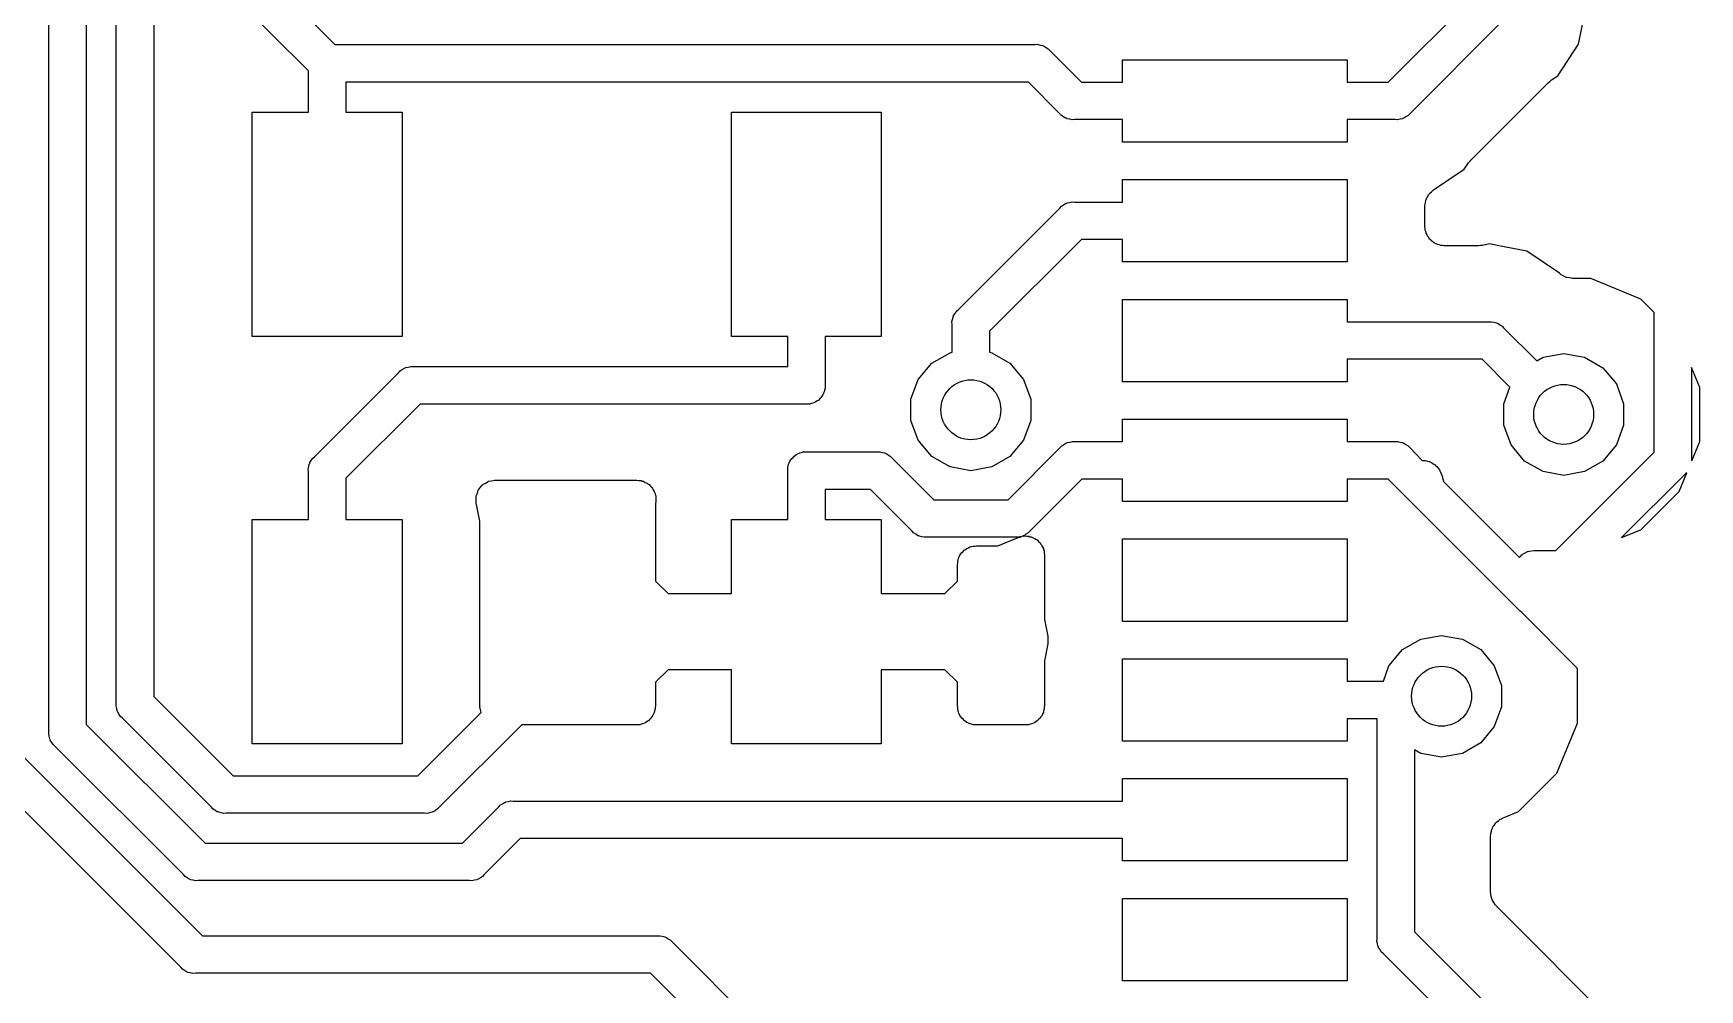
# Model space of a CAD drawing. Extents: x 10 to 287, y -200 to -10.
# Drawn here: x 139.31 to 150.44, y -114.75 to -108.36 of the extents above; entities that cross this region are included whole.
import ezdxf

# ---------------------------------------------------------------- set-up
doc = ezdxf.new("R2010")
doc.units = 0
doc.header["$MEASUREMENT"] = 0
doc.layers.add('BLACK', color=7, linetype='CONTINUOUS')

msp = doc.modelspace()

# ---------------------------------------------------------------- linework, layer by layer
at = {"layer": 'BLACK', "linetype": 'CONTINUOUS'}
for p, q in [((139.417, -113.024), (139.417, -100.059)), ((139.667, -100.105), (139.667, -112.978)), ((139.867, -112.837), (139.867, -101.689)), ((140.117, -101.735), (140.117, -112.791)), ((140.575, -107.686), (141.327, -108.438)), ((141.15, -108.614), (140.365, -107.83)), ((148.359, -108.689), (148.91, -108.138)), ((149.631, -108.436), (149.67, -108.239)), ((149.12, -108.282), (148.503, -108.899)), ((141.327, -108.438), (146.003, -108.438)), ((146.003, -108.438), (146.019, -108.436)), ((146.019, -108.436), (146.035, -108.441)), ((146.035, -108.441), (146.052, -108.443)), ((146.052, -108.443), (146.057, -108.446)), ((146.057, -108.446), (146.062, -108.448)), ((146.062, -108.448), (146.076, -108.457)), ((146.076, -108.457), (146.09, -108.465)), ((146.09, -108.465), (146.101, -108.478)), ((149.491, -108.646), (149.631, -108.436)), ((146.101, -108.478), (146.311, -108.689)), ((146.585, -108.689), (146.585, -108.539)), ((146.585, -108.539), (148.085, -108.539)), ((148.085, -108.539), (148.085, -108.689)), ((141.15, -108.888), (141.15, -108.614)), ((145.957, -108.688), (141.4, -108.688)), ((141.4, -108.688), (141.4, -108.888)), ((146.167, -108.899), (145.957, -108.688)), ((146.311, -108.689), (146.585, -108.689)), ((148.085, -108.689), (148.359, -108.689)), ((148.911, -109.209), (149.43, -108.69)), ((149.43, -108.69), (149.44, -108.683)), ((149.44, -108.683), (149.449, -108.674)), ((149.449, -108.674), (149.491, -108.646)), ((140.775, -110.388), (140.775, -108.888)), ((140.775, -108.888), (141.15, -108.888)), ((141.4, -108.888), (141.775, -108.888)), ((141.775, -108.888), (141.775, -110.388)), ((143.975, -110.388), (143.975, -108.888)), ((143.975, -108.888), (144.975, -108.888)), ((144.975, -108.888), (144.975, -110.388)), ((146.178, -108.911), (146.167, -108.899)), ((146.192, -108.92), (146.178, -108.911)), ((148.492, -108.911), (148.478, -108.92)), ((148.503, -108.899), (148.492, -108.911)), ((146.206, -108.929), (146.192, -108.92)), ((146.211, -108.93), (146.206, -108.929)), ((146.216, -108.933), (146.211, -108.93)), ((146.233, -108.936), (146.216, -108.933)), ((146.249, -108.94), (146.233, -108.936)), ((146.265, -108.939), (146.249, -108.94)), ((146.585, -108.939), (146.265, -108.939)), ((146.585, -109.089), (146.585, -108.939)), ((148.405, -108.939), (148.085, -108.939)), ((148.085, -108.939), (148.085, -109.089)), ((148.421, -108.94), (148.405, -108.939)), ((148.437, -108.936), (148.421, -108.94)), ((148.454, -108.933), (148.437, -108.936)), ((148.459, -108.93), (148.454, -108.933)), ((148.464, -108.929), (148.459, -108.93)), ((148.478, -108.92), (148.464, -108.929)), ((148.085, -109.089), (146.585, -109.089)), ((148.867, -109.27), (148.895, -109.228)), ((148.895, -109.228), (148.904, -109.219)), ((148.904, -109.219), (148.911, -109.209)), ((146.585, -109.489), (146.585, -109.339)), ((146.585, -109.339), (148.085, -109.339)), ((148.085, -109.339), (148.085, -109.889)), ((148.662, -109.407), (148.867, -109.27)), ((148.611, -109.477), (148.612, -109.473)), ((148.612, -109.473), (148.613, -109.469)), ((148.613, -109.469), (148.622, -109.454)), ((148.622, -109.454), (148.63, -109.438)), ((148.63, -109.438), (148.633, -109.435)), ((148.633, -109.435), (148.635, -109.431)), ((148.635, -109.431), (148.649, -109.42)), ((148.649, -109.42), (148.662, -109.407)), ((145.489, -110.208), (146.167, -109.529)), ((146.167, -109.529), (146.178, -109.517)), ((146.178, -109.517), (146.192, -109.508)), ((146.192, -109.508), (146.206, -109.499)), ((146.206, -109.499), (146.211, -109.498)), ((146.211, -109.498), (146.216, -109.495)), ((146.216, -109.495), (146.233, -109.492)), ((146.233, -109.492), (146.249, -109.488)), ((146.249, -109.488), (146.265, -109.489)), ((146.265, -109.489), (146.585, -109.489)), ((148.605, -109.513), (148.609, -109.495)), ((148.605, -109.654), (148.605, -109.513)), ((148.609, -109.495), (148.611, -109.477)), ((148.607, -109.665), (148.605, -109.654)), ((148.607, -109.676), (148.607, -109.665)), ((148.611, -109.686), (148.607, -109.676)), ((148.613, -109.697), (148.611, -109.686)), ((148.619, -109.707), (148.613, -109.697)), ((146.311, -109.739), (145.698, -110.352)), ((146.585, -109.739), (146.311, -109.739)), ((146.585, -109.889), (146.585, -109.739)), ((148.622, -109.718), (148.619, -109.707)), ((148.63, -109.726), (148.622, -109.718)), ((148.635, -109.736), (148.63, -109.726)), ((148.644, -109.743), (148.635, -109.736)), ((148.651, -109.751), (148.644, -109.743)), ((148.66, -109.757), (148.651, -109.751)), ((148.669, -109.764), (148.66, -109.757)), ((148.679, -109.768), (148.669, -109.764)), ((148.689, -109.773), (148.679, -109.768)), ((148.7, -109.775), (148.689, -109.773)), ((148.71, -109.779), (148.7, -109.775)), ((148.721, -109.779), (148.71, -109.779)), ((148.732, -109.781), (148.721, -109.779)), ((148.963, -109.781), (148.732, -109.781)), ((148.976, -109.779), (148.963, -109.781)), ((148.988, -109.779), (148.976, -109.779)), ((149.038, -109.769), (148.988, -109.779)), ((149.088, -109.779), (149.038, -109.769)), ((149.285, -109.818), (149.088, -109.779)), ((149.088, -109.779), (149.088, -109.779)), ((148.085, -109.889), (146.585, -109.889)), ((149.504, -109.964), (149.285, -109.818)), ((149.509, -109.97), (149.504, -109.964)), ((149.512, -109.972), (149.509, -109.97)), ((149.515, -109.975), (149.512, -109.972)), ((149.531, -109.983), (149.515, -109.975)), ((149.547, -109.992), (149.531, -109.983)), ((149.551, -109.992), (149.547, -109.992)), ((149.555, -109.994), (149.551, -109.992)), ((149.573, -109.996), (149.555, -109.994)), ((149.59, -109.999), (149.573, -109.996)), ((149.712, -109.999), (149.59, -109.999)), ((150.046, -110.138), (149.712, -109.999)), ((146.585, -110.689), (146.585, -110.139)), ((146.585, -110.139), (148.085, -110.139)), ((148.085, -110.139), (148.085, -110.289)), ((150.135, -110.227), (150.046, -110.138)), ((145.454, -110.257), (145.457, -110.252)), ((145.457, -110.252), (145.458, -110.247)), ((145.458, -110.247), (145.468, -110.233)), ((145.468, -110.233), (145.476, -110.219)), ((145.476, -110.219), (145.489, -110.208)), ((150.135, -111.16), (150.135, -110.227)), ((145.447, -110.289), (145.451, -110.273)), ((145.448, -110.306), (145.447, -110.289)), ((145.448, -110.492), (145.448, -110.306)), ((145.451, -110.273), (145.454, -110.257)), ((145.698, -110.352), (145.698, -110.492)), ((148.085, -110.289), (149.033, -110.289)), ((149.033, -110.289), (149.049, -110.288)), ((149.049, -110.288), (149.065, -110.292)), ((149.065, -110.292), (149.082, -110.295)), ((149.082, -110.295), (149.086, -110.298)), ((149.086, -110.298), (149.092, -110.299)), ((149.092, -110.299), (149.105, -110.308)), ((149.105, -110.308), (149.12, -110.317)), ((149.12, -110.317), (149.13, -110.329)), ((149.13, -110.329), (149.351, -110.55)), ((141.775, -110.388), (140.775, -110.388)), ((144.35, -110.388), (143.975, -110.388)), ((144.35, -110.588), (144.35, -110.388)), ((144.975, -110.388), (144.6, -110.388)), ((144.6, -110.388), (144.6, -110.735)), ((141.817, -110.591), (141.833, -110.587)), ((141.833, -110.587), (141.85, -110.588)), ((145.222, -110.673), (145.312, -110.565)), ((145.312, -110.565), (145.434, -110.495)), ((145.434, -110.495), (145.448, -110.492)), ((145.698, -110.492), (145.712, -110.495)), ((145.712, -110.495), (145.834, -110.565)), ((145.834, -110.565), (145.925, -110.673)), ((148.986, -110.539), (148.085, -110.539)), ((148.085, -110.539), (148.085, -110.689)), ((149.172, -110.725), (148.986, -110.539)), ((149.351, -110.55), (149.393, -110.526)), ((149.393, -110.526), (149.531, -110.501)), ((149.531, -110.501), (149.67, -110.526)), ((149.67, -110.526), (149.793, -110.596)), ((141.19, -111.19), (141.752, -110.629)), ((141.752, -110.629), (141.763, -110.616)), ((141.763, -110.616), (141.777, -110.608)), ((141.777, -110.608), (141.791, -110.598)), ((141.791, -110.598), (141.796, -110.597)), ((141.796, -110.597), (141.801, -110.594)), ((141.801, -110.594), (141.817, -110.591)), ((141.85, -110.588), (144.35, -110.588)), ((145.173, -110.806), (145.222, -110.673)), ((145.925, -110.673), (145.973, -110.806)), ((148.085, -110.689), (146.585, -110.689)), ((149.793, -110.596), (149.883, -110.704)), ((150.439, -110.727), (150.385, -110.595)), ((150.385, -110.595), (150.385, -111.206)), ((144.564, -110.802), (144.557, -110.811)), ((144.572, -110.795), (144.564, -110.802)), ((144.578, -110.785), (144.572, -110.795)), ((144.585, -110.777), (144.578, -110.785)), ((144.589, -110.766), (144.585, -110.777)), ((144.594, -110.757), (144.589, -110.766)), ((144.596, -110.746), (144.594, -110.757)), ((144.6, -110.735), (144.596, -110.746)), ((145.173, -110.947), (145.173, -110.806)), ((145.973, -110.806), (145.973, -110.947)), ((149.131, -110.837), (149.172, -110.725)), ((149.883, -110.704), (149.931, -110.837)), ((150.439, -111.088), (150.439, -110.727)), ((141.896, -110.838), (141.4, -111.334)), ((144.497, -110.838), (141.896, -110.838)), ((144.507, -110.835), (144.497, -110.838)), ((144.518, -110.833), (144.507, -110.835)), ((144.528, -110.827), (144.518, -110.833)), ((144.538, -110.823), (144.528, -110.827)), ((144.547, -110.816), (144.538, -110.823)), ((144.557, -110.811), (144.547, -110.816)), ((149.131, -110.978), (149.131, -110.837)), ((149.931, -110.837), (149.931, -110.978)), ((145.222, -111.08), (145.173, -110.947)), ((145.973, -110.947), (145.925, -111.08)), ((146.585, -111.089), (146.585, -110.939)), ((146.585, -110.939), (148.085, -110.939)), ((148.085, -110.939), (148.085, -111.089)), ((149.18, -111.11), (149.131, -110.978)), ((149.931, -110.978), (149.883, -111.11)), ((145.312, -111.188), (145.222, -111.08)), ((145.822, -111.477), (146.169, -111.129)), ((145.925, -111.08), (145.834, -111.188)), ((146.169, -111.129), (146.18, -111.117)), ((146.18, -111.117), (146.194, -111.108)), ((146.194, -111.108), (146.208, -111.099)), ((146.208, -111.099), (146.213, -111.098)), ((146.213, -111.098), (146.218, -111.095)), ((146.218, -111.095), (146.235, -111.092)), ((146.235, -111.092), (146.251, -111.088)), ((146.251, -111.088), (146.267, -111.089)), ((146.267, -111.089), (146.585, -111.089)), ((148.085, -111.089), (148.405, -111.089)), ((148.405, -111.089), (148.421, -111.088)), ((148.421, -111.088), (148.437, -111.092)), ((148.437, -111.092), (148.454, -111.095)), ((148.454, -111.095), (148.459, -111.098)), ((148.459, -111.098), (148.464, -111.099)), ((148.464, -111.099), (148.478, -111.108)), ((148.478, -111.108), (148.492, -111.117)), ((148.492, -111.117), (148.503, -111.129)), ((148.503, -111.129), (148.587, -111.214)), ((149.27, -111.219), (149.18, -111.11)), ((149.883, -111.11), (149.793, -111.219)), ((150.386, -111.217), (150.439, -111.088)), ((141.153, -111.256), (141.156, -111.239)), ((141.156, -111.239), (141.159, -111.234)), ((141.159, -111.234), (141.16, -111.229)), ((141.16, -111.229), (141.169, -111.215)), ((141.169, -111.215), (141.178, -111.201)), ((141.178, -111.201), (141.19, -111.19)), ((144.35, -111.261), (144.354, -111.25)), ((144.354, -111.25), (144.356, -111.239)), ((144.356, -111.239), (144.361, -111.23)), ((144.361, -111.23), (144.365, -111.219)), ((144.365, -111.219), (144.372, -111.211)), ((144.372, -111.211), (144.378, -111.201)), ((144.378, -111.201), (144.386, -111.194)), ((144.386, -111.194), (144.393, -111.185)), ((144.393, -111.185), (144.403, -111.18)), ((144.403, -111.18), (144.412, -111.173)), ((144.412, -111.173), (144.422, -111.169)), ((144.422, -111.169), (144.432, -111.163)), ((144.432, -111.163), (144.443, -111.161)), ((144.443, -111.161), (144.453, -111.158)), ((144.453, -111.158), (144.948, -111.158)), ((144.948, -111.158), (144.965, -111.156)), ((144.965, -111.156), (144.981, -111.161)), ((144.981, -111.161), (144.997, -111.163)), ((144.997, -111.163), (145.002, -111.166)), ((145.002, -111.166), (145.008, -111.168)), ((145.008, -111.168), (145.021, -111.177)), ((145.021, -111.177), (145.035, -111.185)), ((145.035, -111.185), (145.046, -111.198)), ((145.046, -111.198), (145.325, -111.477)), ((145.434, -111.258), (145.312, -111.188)), ((145.834, -111.188), (145.712, -111.258)), ((148.587, -111.214), (148.591, -111.214)), ((148.591, -111.214), (148.599, -111.215)), ((148.599, -111.215), (148.607, -111.215)), ((148.607, -111.215), (148.621, -111.219)), ((148.621, -111.219), (148.634, -111.222)), ((148.634, -111.222), (148.642, -111.226)), ((148.642, -111.226), (148.649, -111.228)), ((148.649, -111.228), (148.66, -111.237)), ((148.66, -111.237), (148.672, -111.244)), ((148.672, -111.244), (148.678, -111.25)), ((148.678, -111.25), (148.684, -111.255)), ((149.393, -111.289), (149.27, -111.219)), ((149.479, -111.815), (150.135, -111.16)), ((149.793, -111.219), (149.67, -111.289)), ((150.385, -111.206), (150.386, -111.217)), ((141.149, -111.272), (141.153, -111.256)), ((141.15, -111.288), (141.149, -111.272)), ((141.15, -111.608), (141.15, -111.288)), ((141.4, -111.334), (141.4, -111.608)), ((142.314, -111.376), (142.332, -111.366)), ((142.332, -111.366), (142.35, -111.355)), ((142.35, -111.355), (142.351, -111.355)), ((142.351, -111.355), (142.352, -111.354)), ((142.352, -111.354), (142.373, -111.35)), ((142.373, -111.35), (142.393, -111.346)), ((142.393, -111.346), (142.394, -111.347)), ((142.394, -111.347), (142.396, -111.346)), ((142.396, -111.346), (143.343, -111.346)), ((143.343, -111.346), (143.357, -111.349)), ((143.357, -111.349), (143.371, -111.349)), ((143.371, -111.349), (143.379, -111.353)), ((143.379, -111.353), (143.387, -111.354)), ((143.387, -111.354), (143.399, -111.361)), ((143.399, -111.361), (143.412, -111.366)), ((143.412, -111.366), (143.418, -111.372)), ((144.35, -111.305), (144.35, -111.261)), ((144.35, -111.608), (144.35, -111.305)), ((144.35, -111.305), (144.35, -111.305)), ((145.573, -111.283), (145.434, -111.258)), ((145.712, -111.258), (145.573, -111.283)), ((146.313, -111.339), (145.966, -111.686)), ((146.585, -111.339), (146.313, -111.339)), ((146.585, -111.489), (146.585, -111.339)), ((148.359, -111.339), (148.085, -111.339)), ((148.085, -111.339), (148.085, -111.489)), ((149.24, -112.22), (148.359, -111.339)), ((148.684, -111.255), (148.692, -111.267)), ((148.692, -111.267), (148.701, -111.278)), ((148.701, -111.278), (148.704, -111.285)), ((148.704, -111.285), (148.708, -111.292)), ((148.708, -111.292), (148.721, -111.324)), ((148.721, -111.324), (148.723, -111.334)), ((148.723, -111.334), (148.727, -111.343)), ((148.727, -111.343), (148.728, -111.355)), ((148.728, -111.355), (148.728, -111.355)), ((148.728, -111.355), (149.236, -111.863)), ((149.531, -111.314), (149.393, -111.289)), ((149.67, -111.289), (149.531, -111.314)), ((150.344, -111.304), (149.918, -111.73)), ((150.301, -111.422), (150.353, -111.297)), ((150.353, -111.297), (150.344, -111.304)), ((142.27, -111.454), (142.271, -111.453)), ((142.271, -111.475), (142.27, -111.454)), ((142.271, -111.451), (142.278, -111.432)), ((142.271, -111.453), (142.271, -111.451)), ((142.271, -111.495), (142.271, -111.475)), ((142.278, -111.432), (142.284, -111.412)), ((142.284, -111.412), (142.285, -111.411)), ((142.285, -111.411), (142.286, -111.41)), ((142.286, -111.41), (142.299, -111.394)), ((142.299, -111.394), (142.312, -111.378)), ((142.312, -111.378), (142.313, -111.377)), ((142.313, -111.377), (142.314, -111.376)), ((143.418, -111.372), (143.425, -111.376)), ((143.425, -111.376), (143.434, -111.387)), ((143.434, -111.387), (143.444, -111.396)), ((143.444, -111.396), (143.448, -111.403)), ((143.448, -111.403), (143.453, -111.41)), ((143.453, -111.41), (143.458, -111.423)), ((143.458, -111.423), (143.465, -111.435)), ((143.465, -111.435), (143.466, -111.443)), ((143.466, -111.443), (143.469, -111.451)), ((143.469, -111.451), (143.469, -111.465)), ((143.469, -111.465), (143.47, -111.479)), ((144.6, -111.408), (144.6, -111.608)), ((144.902, -111.408), (144.6, -111.408)), ((145.181, -111.686), (144.902, -111.408)), ((145.325, -111.477), (145.822, -111.477)), ((150.046, -111.677), (150.301, -111.422)), ((142.271, -111.497), (142.271, -111.495)), ((142.271, -111.498), (142.271, -111.497)), ((142.295, -111.621), (142.271, -111.498)), ((143.469, -111.495), (143.467, -111.5)), ((143.467, -111.5), (143.467, -112.02)), ((143.47, -111.479), (143.469, -111.487)), ((143.469, -111.487), (143.469, -111.495)), ((148.085, -111.489), (146.585, -111.489)), ((140.775, -113.108), (140.775, -111.608)), ((140.775, -111.608), (141.15, -111.608)), ((141.4, -111.608), (141.775, -111.608)), ((141.775, -111.608), (141.775, -113.108)), ((142.295, -112.857), (142.295, -111.621)), ((143.975, -112.104), (143.975, -111.608)), ((143.975, -111.608), (144.35, -111.608)), ((144.6, -111.608), (144.975, -111.608)), ((144.975, -111.608), (144.975, -112.104)), ((145.191, -111.699), (145.181, -111.686)), ((145.206, -111.707), (145.191, -111.699)), ((145.955, -111.699), (145.941, -111.707)), ((145.966, -111.686), (145.955, -111.699)), ((149.918, -111.73), (150.046, -111.677)), ((145.219, -111.717), (145.206, -111.707)), ((145.225, -111.718), (145.219, -111.717)), ((145.23, -111.721), (145.225, -111.718)), ((145.246, -111.724), (145.23, -111.721)), ((145.262, -111.728), (145.246, -111.724)), ((145.278, -111.727), (145.262, -111.728)), ((145.868, -111.727), (145.278, -111.727)), ((145.528, -111.814), (145.538, -111.809)), ((145.538, -111.809), (145.546, -111.802)), ((145.546, -111.802), (145.557, -111.798)), ((145.557, -111.798), (145.567, -111.792)), ((145.567, -111.792), (145.578, -111.79)), ((145.578, -111.79), (145.588, -111.786)), ((145.588, -111.786), (145.599, -111.786)), ((145.599, -111.786), (145.61, -111.784)), ((145.61, -111.784), (145.754, -111.784)), ((145.754, -111.784), (145.889, -111.729)), ((145.885, -111.728), (145.868, -111.727)), ((145.901, -111.724), (145.885, -111.728)), ((145.889, -111.729), (145.902, -111.726)), ((145.913, -111.722), (145.901, -111.724)), ((145.902, -111.726), (145.913, -111.722)), ((145.922, -111.718), (145.918, -111.721)), ((145.918, -111.721), (145.924, -111.721)), ((145.928, -111.717), (145.922, -111.718)), ((145.924, -111.721), (145.932, -111.719)), ((145.941, -111.707), (145.928, -111.717)), ((145.932, -111.719), (145.946, -111.721)), ((145.946, -111.721), (145.96, -111.721)), ((145.96, -111.721), (145.967, -111.724)), ((145.967, -111.724), (145.976, -111.725)), ((145.976, -111.725), (145.988, -111.731)), ((145.988, -111.731), (146.001, -111.736)), ((146.001, -111.736), (146.007, -111.741)), ((146.007, -111.741), (146.015, -111.745)), ((146.015, -111.745), (146.024, -111.755)), ((146.024, -111.755), (146.035, -111.764)), ((146.035, -111.764), (146.039, -111.772)), ((146.039, -111.772), (146.045, -111.778)), ((146.045, -111.778), (146.05, -111.79)), ((146.05, -111.79), (146.057, -111.802)), ((146.057, -111.802), (146.058, -111.811)), ((146.058, -111.811), (146.062, -111.818)), ((146.585, -112.289), (146.585, -111.739)), ((146.585, -111.739), (148.085, -111.739)), ((148.085, -111.739), (148.085, -112.289)), ((145.483, -111.911), (145.485, -111.901)), ((145.483, -112.02), (145.483, -111.911)), ((145.485, -111.889), (145.489, -111.879)), ((145.485, -111.901), (145.485, -111.889)), ((145.489, -111.879), (145.491, -111.868)), ((145.491, -111.868), (145.496, -111.858)), ((145.496, -111.858), (145.5, -111.848)), ((145.5, -111.848), (145.507, -111.839)), ((145.507, -111.839), (145.513, -111.83)), ((145.513, -111.83), (145.521, -111.823)), ((145.521, -111.823), (145.528, -111.814)), ((146.062, -111.818), (146.062, -111.832)), ((146.062, -111.832), (146.065, -111.846)), ((146.065, -111.846), (146.065, -112.276)), ((149.236, -111.863), (149.241, -111.858)), ((149.241, -111.858), (149.252, -111.845)), ((149.252, -111.845), (149.256, -111.842)), ((149.256, -111.842), (149.26, -111.838)), ((149.26, -111.838), (149.275, -111.831)), ((149.275, -111.831), (149.29, -111.823)), ((149.29, -111.823), (149.295, -111.822)), ((149.295, -111.822), (149.3, -111.82)), ((149.3, -111.82), (149.317, -111.818)), ((149.317, -111.818), (149.333, -111.815)), ((149.333, -111.815), (149.479, -111.815)), ((143.467, -112.02), (143.551, -112.104)), ((145.399, -112.104), (145.483, -112.02)), ((143.551, -112.104), (143.975, -112.104)), ((144.975, -112.104), (145.399, -112.104)), ((149.251, -112.231), (149.24, -112.22)), ((149.621, -112.602), (149.251, -112.231)), ((146.065, -112.276), (146.087, -112.389)), ((148.085, -112.289), (146.585, -112.289)), ((138.5, -112.447), (140.442, -114.389)), ((146.087, -112.439), (146.065, -112.552)), ((146.087, -112.389), (146.087, -112.392)), ((146.087, -112.392), (146.088, -112.395)), ((146.088, -112.433), (146.087, -112.436)), ((146.087, -112.436), (146.087, -112.439)), ((146.088, -112.395), (146.088, -112.414)), ((146.088, -112.414), (146.088, -112.433)), ((148.364, -112.586), (148.455, -112.478)), ((148.455, -112.478), (148.577, -112.407)), ((148.577, -112.407), (148.716, -112.383)), ((148.716, -112.383), (148.855, -112.407)), ((148.855, -112.407), (148.977, -112.478)), ((148.977, -112.478), (149.068, -112.586)), ((146.065, -112.552), (146.065, -112.854)), ((146.585, -113.089), (146.585, -112.539)), ((146.585, -112.539), (148.085, -112.539)), ((148.085, -112.539), (148.085, -112.689)), ((148.327, -112.689), (148.364, -112.586)), ((149.068, -112.586), (149.116, -112.718)), ((140.298, -114.599), (138.29, -112.591)), ((143.551, -112.612), (143.467, -112.696)), ((143.467, -112.696), (143.467, -112.854)), ((143.975, -112.612), (143.551, -112.612)), ((143.975, -113.108), (143.975, -112.612)), ((145.399, -112.612), (144.975, -112.612)), ((144.975, -112.612), (144.975, -113.108)), ((145.483, -112.696), (145.399, -112.612)), ((145.483, -112.854), (145.483, -112.696)), ((148.085, -112.689), (148.327, -112.689)), ((149.624, -112.608), (149.621, -112.602)), ((149.624, -112.97), (149.624, -112.608)), ((140.117, -112.791), (140.647, -113.32)), ((149.116, -112.718), (149.116, -112.86)), ((139.866, -112.854), (139.867, -112.837)), ((139.87, -112.87), (139.866, -112.854)), ((139.873, -112.886), (139.87, -112.87)), ((139.876, -112.891), (139.873, -112.886)), ((139.877, -112.896), (139.876, -112.891)), ((139.887, -112.91), (139.877, -112.896)), ((139.895, -112.924), (139.887, -112.91)), ((141.88, -113.32), (142.303, -112.897)), ((142.296, -112.858), (142.295, -112.857)), ((142.295, -112.86), (142.296, -112.858)), ((142.3, -112.88), (142.295, -112.86)), ((142.303, -112.897), (142.3, -112.88)), ((143.45, -112.917), (143.443, -112.926)), ((143.454, -112.907), (143.45, -112.917)), ((143.459, -112.897), (143.454, -112.907)), ((143.461, -112.886), (143.459, -112.897)), ((143.465, -112.876), (143.461, -112.886)), ((143.467, -112.854), (143.465, -112.865)), ((143.465, -112.865), (143.465, -112.876)), ((145.485, -112.865), (145.483, -112.854)), ((145.485, -112.876), (145.485, -112.865)), ((145.489, -112.886), (145.485, -112.876)), ((145.491, -112.897), (145.489, -112.886)), ((145.496, -112.907), (145.491, -112.897)), ((145.5, -112.917), (145.496, -112.907)), ((145.507, -112.926), (145.5, -112.917)), ((146.048, -112.917), (146.04, -112.926)), ((146.051, -112.907), (146.048, -112.917)), ((146.057, -112.897), (146.051, -112.907)), ((146.059, -112.886), (146.057, -112.897)), ((146.063, -112.876), (146.059, -112.886)), ((146.065, -112.854), (146.063, -112.865)), ((146.063, -112.865), (146.063, -112.876)), ((149.116, -112.86), (149.068, -112.992)), ((139.416, -113.04), (139.417, -113.024)), ((139.667, -112.978), (140.46, -113.77)), ((139.908, -112.935), (139.895, -112.924)), ((140.503, -113.53), (139.908, -112.935)), ((142.574, -112.979), (142.024, -113.53)), ((142.575, -112.979), (142.574, -112.979)), ((142.587, -112.981), (142.575, -112.979)), ((143.34, -112.981), (142.587, -112.981)), ((143.351, -112.979), (143.34, -112.981)), ((143.362, -112.979), (143.351, -112.979)), ((143.372, -112.975), (143.362, -112.979)), ((143.383, -112.973), (143.372, -112.975)), ((143.393, -112.968), (143.383, -112.973)), ((143.403, -112.964), (143.393, -112.968)), ((143.412, -112.957), (143.403, -112.964)), ((143.422, -112.951), (143.412, -112.957)), ((143.429, -112.943), (143.422, -112.951)), ((143.437, -112.936), (143.429, -112.943)), ((143.443, -112.926), (143.437, -112.936)), ((145.513, -112.936), (145.507, -112.926)), ((145.521, -112.943), (145.513, -112.936)), ((145.528, -112.951), (145.521, -112.943)), ((145.538, -112.957), (145.528, -112.951)), ((145.546, -112.964), (145.538, -112.957)), ((145.557, -112.968), (145.546, -112.964)), ((145.567, -112.973), (145.557, -112.968)), ((145.578, -112.975), (145.567, -112.973)), ((145.588, -112.979), (145.578, -112.975)), ((145.599, -112.979), (145.588, -112.979)), ((145.61, -112.981), (145.599, -112.979)), ((145.938, -112.981), (145.61, -112.981)), ((145.948, -112.979), (145.938, -112.981)), ((145.96, -112.979), (145.948, -112.979)), ((145.97, -112.975), (145.96, -112.979)), ((145.981, -112.973), (145.97, -112.975)), ((145.991, -112.968), (145.981, -112.973)), ((146.001, -112.964), (145.991, -112.968)), ((146.01, -112.957), (146.001, -112.964)), ((146.019, -112.951), (146.01, -112.957)), ((146.026, -112.943), (146.019, -112.951)), ((146.035, -112.936), (146.026, -112.943)), ((146.04, -112.926), (146.035, -112.936)), ((148.285, -112.939), (148.085, -112.939)), ((148.085, -112.939), (148.085, -113.089)), ((148.285, -114.409), (148.285, -112.939)), ((149.068, -112.992), (148.977, -113.1)), ((149.486, -113.303), (149.624, -112.97)), ((139.42, -113.056), (139.416, -113.04)), ((139.423, -113.073), (139.42, -113.056)), ((139.426, -113.078), (139.423, -113.073)), ((139.427, -113.083), (139.426, -113.078)), ((139.437, -113.097), (139.427, -113.083)), ((139.445, -113.111), (139.437, -113.097)), ((139.458, -113.122), (139.445, -113.111)), ((140.316, -113.98), (139.458, -113.122)), ((141.775, -113.108), (140.775, -113.108)), ((144.975, -113.108), (143.975, -113.108)), ((148.085, -113.089), (146.585, -113.089)), ((148.577, -113.171), (148.535, -113.146)), ((148.535, -113.146), (148.535, -114.362)), ((148.977, -113.1), (148.855, -113.171)), ((148.716, -113.195), (148.577, -113.171)), ((148.855, -113.171), (148.716, -113.195)), ((140.647, -113.32), (141.88, -113.32)), ((146.585, -113.489), (146.585, -113.339)), ((146.585, -113.339), (148.085, -113.339)), ((148.085, -113.339), (148.085, -113.889)), ((149.23, -113.559), (149.486, -113.303)), ((140.513, -113.542), (140.503, -113.53)), ((140.528, -113.551), (140.513, -113.542)), ((140.541, -113.56), (140.528, -113.551)), ((140.547, -113.562), (140.541, -113.56)), ((140.551, -113.564), (140.547, -113.562)), ((140.568, -113.567), (140.551, -113.564)), ((140.584, -113.572), (140.568, -113.567)), ((140.6, -113.57), (140.584, -113.572)), ((141.926, -113.57), (140.6, -113.57)), ((141.942, -113.572), (141.926, -113.57)), ((141.958, -113.567), (141.942, -113.572)), ((141.975, -113.564), (141.958, -113.567)), ((141.98, -113.562), (141.975, -113.564)), ((141.985, -113.56), (141.98, -113.562)), ((141.999, -113.551), (141.985, -113.56)), ((142.013, -113.542), (141.999, -113.551)), ((142.024, -113.53), (142.013, -113.542)), ((142.179, -113.77), (142.42, -113.529)), ((142.42, -113.529), (142.431, -113.517)), ((142.431, -113.517), (142.445, -113.508)), ((142.445, -113.508), (142.459, -113.499)), ((142.459, -113.499), (142.464, -113.498)), ((142.464, -113.498), (142.469, -113.495)), ((142.469, -113.495), (142.485, -113.492)), ((142.485, -113.492), (142.501, -113.488)), ((142.501, -113.488), (142.518, -113.489)), ((142.518, -113.489), (146.585, -113.489)), ((149.122, -113.604), (149.23, -113.559)), ((149.044, -113.705), (149.049, -113.691)), ((149.049, -113.691), (149.051, -113.678)), ((149.051, -113.678), (149.055, -113.67)), ((149.055, -113.67), (149.058, -113.662)), ((149.058, -113.662), (149.066, -113.652)), ((149.066, -113.652), (149.073, -113.64)), ((149.073, -113.64), (149.079, -113.634)), ((149.079, -113.634), (149.084, -113.628)), ((149.084, -113.628), (149.096, -113.62)), ((149.096, -113.62), (149.107, -113.611)), ((149.107, -113.611), (149.115, -113.608)), ((149.115, -113.608), (149.122, -113.604)), ((140.46, -113.77), (142.179, -113.77)), ((142.564, -113.739), (142.323, -113.98)), ((146.585, -113.739), (142.564, -113.739)), ((146.585, -113.889), (146.585, -113.739)), ((149.043, -113.721), (149.045, -113.713)), ((149.043, -114.099), (149.043, -113.721)), ((149.045, -113.713), (149.044, -113.705)), ((148.085, -113.889), (146.585, -113.889)), ((140.327, -113.993), (140.316, -113.98)), ((140.341, -114.001), (140.327, -113.993)), ((140.355, -114.01), (140.341, -114.001)), ((140.36, -114.012), (140.355, -114.01)), ((140.365, -114.015), (140.36, -114.012)), ((140.381, -114.018), (140.365, -114.015)), ((140.397, -114.022), (140.381, -114.018)), ((140.414, -114.02), (140.397, -114.022)), ((142.225, -114.02), (140.414, -114.02)), ((142.242, -114.022), (142.225, -114.02)), ((142.258, -114.018), (142.242, -114.022)), ((142.274, -114.015), (142.258, -114.018)), ((142.279, -114.012), (142.274, -114.015)), ((142.284, -114.01), (142.279, -114.012)), ((142.298, -114.001), (142.284, -114.01)), ((142.312, -113.993), (142.298, -114.001)), ((142.323, -113.98), (142.312, -113.993)), ((146.585, -114.689), (146.585, -114.139)), ((146.585, -114.139), (148.085, -114.139)), ((148.085, -114.139), (148.085, -114.689)), ((149.044, -114.105), (149.043, -114.099)), ((149.044, -114.11), (149.044, -114.105)), ((149.048, -114.126), (149.044, -114.11)), ((149.051, -114.143), (149.048, -114.126)), ((149.054, -114.147), (149.051, -114.143)), ((149.055, -114.153), (149.054, -114.147)), ((149.065, -114.166), (149.055, -114.153)), ((149.073, -114.181), (149.065, -114.166)), ((149.077, -114.184), (149.073, -114.181)), ((149.08, -114.189), (149.077, -114.184)), ((150.017, -115.126), (149.08, -114.189)), ((148.535, -114.362), (149.719, -115.546)), ((140.442, -114.389), (143.48, -114.389)), ((143.48, -114.389), (143.497, -114.388)), ((143.497, -114.388), (143.513, -114.392)), ((143.513, -114.392), (143.529, -114.395)), ((143.529, -114.395), (143.534, -114.398)), ((143.534, -114.398), (143.539, -114.399)), ((143.539, -114.399), (143.553, -114.409)), ((143.553, -114.409), (143.567, -114.417)), ((143.567, -114.417), (143.578, -114.43)), ((143.578, -114.43), (146.77, -117.622)), ((148.284, -114.425), (148.285, -114.409)), ((148.288, -114.441), (148.284, -114.425)), ((148.291, -114.457), (148.288, -114.441)), ((148.294, -114.462), (148.291, -114.457)), ((148.295, -114.468), (148.294, -114.462)), ((148.305, -114.481), (148.295, -114.468)), ((148.313, -114.496), (148.305, -114.481)), ((148.326, -114.506), (148.313, -114.496)), ((149.446, -115.626), (148.326, -114.506)), ((140.309, -114.612), (140.298, -114.599)), ((140.323, -114.62), (140.309, -114.612)), ((140.337, -114.63), (140.323, -114.62)), ((140.342, -114.631), (140.337, -114.63)), ((140.347, -114.634), (140.342, -114.631)), ((140.363, -114.637), (140.347, -114.634)), ((140.379, -114.641), (140.363, -114.637)), ((140.396, -114.639), (140.379, -114.641)), ((143.434, -114.639), (140.396, -114.639)), ((146.441, -117.647), (143.434, -114.639)), ((148.085, -114.689), (146.585, -114.689))]:
    msp.add_line(p, q, dxfattribs=at)
at = {"layer": 'BLACK'}
for centre in [(145.573, -110.876), (149.531, -110.907), (148.716, -112.789)]:
    msp.add_circle(centre, 0.2, dxfattribs=at)

doc.saveas('drawing.dxf')
